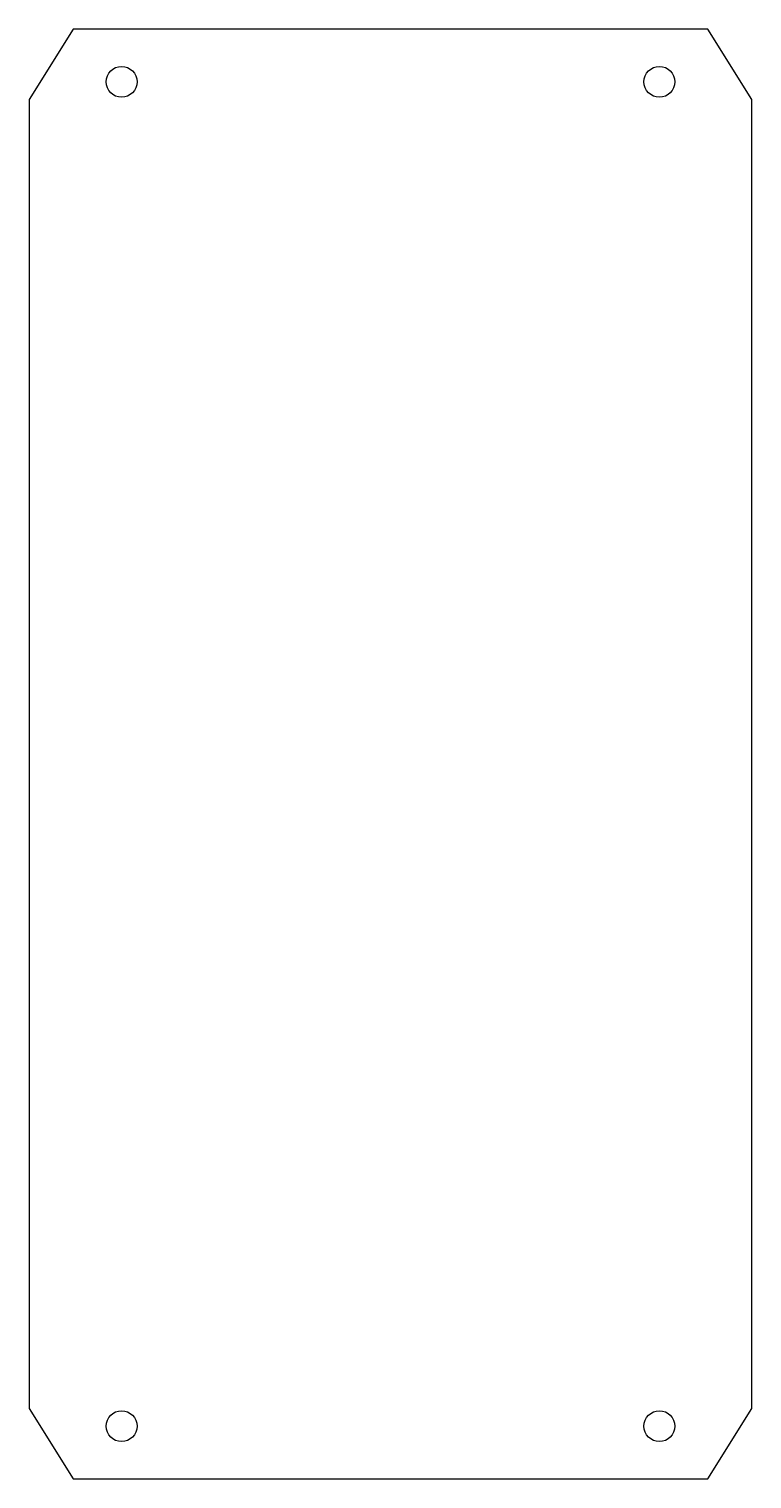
# Model space of a CAD drawing. Header units: millimetres. Extents: x -41 to 41, y -165 to 0.
import ezdxf

# ---------------------------------------------------------------- set-up
doc = ezdxf.new("R2010")
doc.units = ezdxf.units.MM
doc.layers.get('0').update_dxf_attribs({"linetype": 'CONTINUOUS'})

msp = doc.modelspace()

# ---------------------------------------------------------------- linework, layer by layer
msp.add_lwpolyline([(-41, -156.6), (-36, -164.6), (36, -164.6), (41, -156.6), (41, -8), (36, 0), (-36, 0), (-41, -8)], close=True)
for centre in [(-30.5, -6), (30.5, -6), (-30.5, -158.6), (30.5, -158.6)]:
    msp.add_circle(centre, 1.75)

doc.saveas('drawing.dxf')
